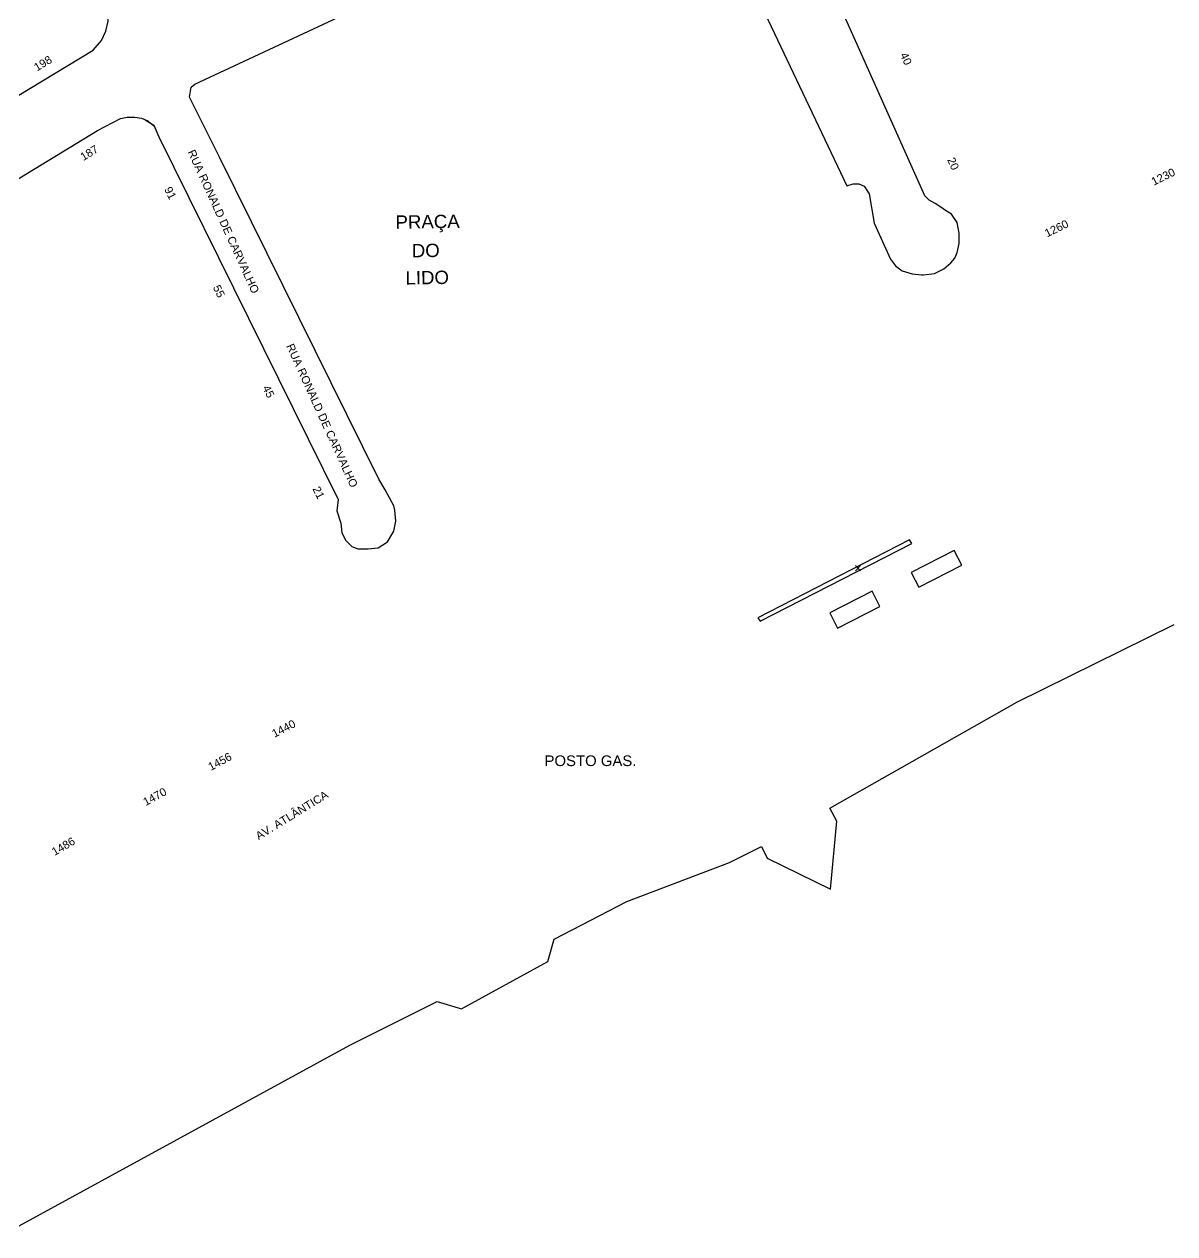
# Model space of a CAD drawing. Header units: inches. Extents: x 28600 to 32058, y 8816 to 12576.
# Drawn here: x 31367 to 32057, y 9786 to 10511 of the extents above; entities that cross this region are included whole.
import ezdxf
from ezdxf.enums import TextEntityAlignment as Align

# ---------------------------------------------------------------- set-up
doc = ezdxf.new("R2010")
doc.units = ezdxf.units.IN
doc.header["$LTSCALE"] = 0.5
doc.layers.add('MUB', color=252, linetype='Continuous')
doc.styles.add('ROMANS', font='arial.ttf')

msp = doc.modelspace()

# ---------------------------------------------------------------- linework, layer by layer
at = {"layer": 'MUB'}
for p, q in [((31865.78, 10186.82, -10256.66), (31868.84, 10183.75, -10256.66)), ((31868.84, 10186.82, -10256.66), (31865.78, 10183.75, -10256.66)), ((31865.78, 10183.75, -10256.66), (31868.84, 10186.82, -10256.66)), ((31962.69, 10105.03, -10270.16), (32056.86, 10151.44, -10270.16)), ((31850.48, 10041.44, -10270.16), (31962.69, 10105.03, -10270.16)), ((31854.77, 10033.66, -10270.16), (31850.48, 10041.44, -10270.16)), ((31850.8, 9992.81, -10270.16), (31854.77, 10033.66, -10270.16)), ((31790.22, 10008.84, -10270.16), (31809.6, 10018.47, -10270.16)), ((31809.6, 10018.47, -10270.16), (31812.96, 10011.5, -10270.16)), ((31728.74, 9985.55, -10270.16), (31790.22, 10008.84, -10270.16)), ((31812.96, 10011.5, -10270.16), (31850.8, 9992.81, -10270.16)), ((31685.27, 9962.81, -10270.16), (31728.74, 9985.55, -10270.16)), ((31681.37, 9949.44, -10270.16), (31685.27, 9962.81, -10270.16)), ((31629.58, 9921.04, -10270.16), (31681.37, 9949.44, -10270.16)), ((31562.57, 9899.38, -10270.16), (31615.09, 9925.48, -10270.16)), ((31615.09, 9925.48, -10270.16), (31629.58, 9921.04, -10270.16)), ((31355.55, 9786.24, -10270.16), (31562.57, 9899.38, -10270.16))]:
    msp.add_line(p, q, dxfattribs=at)
at = {"layer": 'MUB', "elevation": -10270.16}
for points in [[(31805.83, 10530.01), (31860.72, 10414.47), (31864.43, 10415.75), (31867.82, 10415.65), (31870.99, 10414.21), (31874.03, 10409.73), (31877.03, 10392.14), (31886.79, 10370.55), (31889.76, 10366.58), (31893.92, 10363.45), (31899.84, 10361.82), (31905.37, 10361.18), (31906.59, 10361.18), (31913.15, 10361.91), (31918.9, 10364.79), (31923, 10368.38), (31925.4, 10371.16), (31926.74, 10374.55), (31928.08, 10379.95), (31928.02, 10386.06), (31926.77, 10392.46), (31923.45, 10397.55), (31919.9, 10399.69), (31917.02, 10401.67), (31913.66, 10403.91), (31910.01, 10405.83), (31907.52, 10408.52), (31824.51, 10594.11)], [(31439.99, 10454.07), (31445.21, 10450.77), (31448.18, 10443.93), (31555.76, 10226.54), (31554.96, 10219.6), (31557.19, 10212.25), (31557.9, 10206.49), (31560.2, 10201.91), (31563.94, 10198.36), (31567.37, 10196.96), (31573.73, 10196.83), (31579.55, 10197.44), (31585.15, 10201.15), (31589.09, 10207.45), (31590.21, 10213.37), (31589.69, 10220.02), (31588.99, 10222.74), (31583.78, 10232.24), (31580.03, 10238.73), (31484.49, 10431.68), (31466.48, 10467.63), (31467.57, 10473.68), (31469.81, 10475.37), (31641.51, 10555.82)], [(31106.14, 10340.96), (31112.09, 10335.08), (31117.63, 10332.39), (31124.51, 10330.34), (31129.43, 10330.89), (31135.64, 10332.97), (31180.67, 10357.92), (31408.74, 10495.91), (31413.76, 10501.57), (31416.36, 10507.2), (31417.67, 10513.24), (31417.79, 10518.78), (31417.48, 10524.34), (31416.13, 10529.91), (31413.67, 10534.26), (31409.67, 10542.06)], [(31150.19, 10288.5), (31411.3, 10447.58), (31425.09, 10454.8), (31429.05, 10455.73), (31433.66, 10455.64), (31437.66, 10455), (31441.5, 10453.49), (31445.21, 10450.23)]]:
    msp.add_lwpolyline(points, dxfattribs=at)
at = {"layer": 'MUB'}
for points, elevation in [([(31808.68, 10153.49), (31899.68, 10200), (31898.18, 10202.27), (31807.27, 10155.57)], -10270.16), ([(31903.81, 10173.86), (31929.56, 10187.07), (31924.98, 10195.96), (31899.23, 10182.75)], -10246.2), ([(31855.15, 10149.26), (31880.52, 10162.25), (31875.79, 10171.53), (31850.42, 10158.54)], -10246.43)]:
    msp.add_lwpolyline(points, close=True, dxfattribs=dict(at, elevation=elevation))

# ---------------------------------------------------------------- texts
at = {"layer": 'MUB', "style": 'ROMANS'}
for s, rotation, p in [('40', 294.21611, (31896.16, 10490.72, -10270.16)), ('198', 31.176, (31378.59, 10487.94, -10270.16)), ('187', 31.35029, (31406.39, 10434.28, -10270.16)), ('20', 294.21611, (31924.46, 10427.79, -10270.16)), ('1230', 25.96893, (32050.34, 10419.96, -10270.16)), ('91', 296.3285, (31455.06, 10410.2, -10270.16)), ('1260', 25.74878, (31986.38, 10388.98, -10270.16)), ('55', 296.3285, (31484.2, 10351.32, -10270.16)), ('45', 296.3285, (31513.95, 10291.2, -10270.16)), ('21', 296.3285, (31543.95, 10230.58, -10270.16)), ('1440', 27.46705, (31522.99, 10089.15, -10270.16)), ('1456', 28.62903, (31484.71, 10069.34, -10270.16)), ('1470', 28.81079, (31445.68, 10048.3, -10270.16)), ('1486', 30.18169, (31390.86, 10018.56, -10270.16))]:
    msp.add_text(s, height=4.798, rotation=rotation, dxfattribs=at).set_placement(p, align=Align.MIDDLE_CENTER)
for s, height, rotation, p in [('RUA RONALD DE CARVALHO', 4.7981, 294.47107, (31465.29, 10434.82, -10270.16)), ('PRAÇA', 7.997, 0.86738, (31590.09, 10388.72, -10270.16)), ('DO', 7.997, 0.86738, (31599.86, 10371.6, -10270.16)), ('LIDO', 7.997, 0.86738, (31596.07, 10355.31, -10270.16)), ('RUA RONALD DE CARVALHO', 4.7981, 294.47107, (31524.43, 10318.5, -10270.16)), ('AV. ATLÂNTICA', 4.7981, 31.55798, (31508.02, 10022.2, -10270.16))]:
    msp.add_text(s, height=height, rotation=rotation, dxfattribs=at).set_placement(p)
msp.add_text('POSTO GAS.', height=6.397, dxfattribs=at).set_placement((31679.39, 10066.64, -10270.16))

doc.saveas('drawing.dxf')
